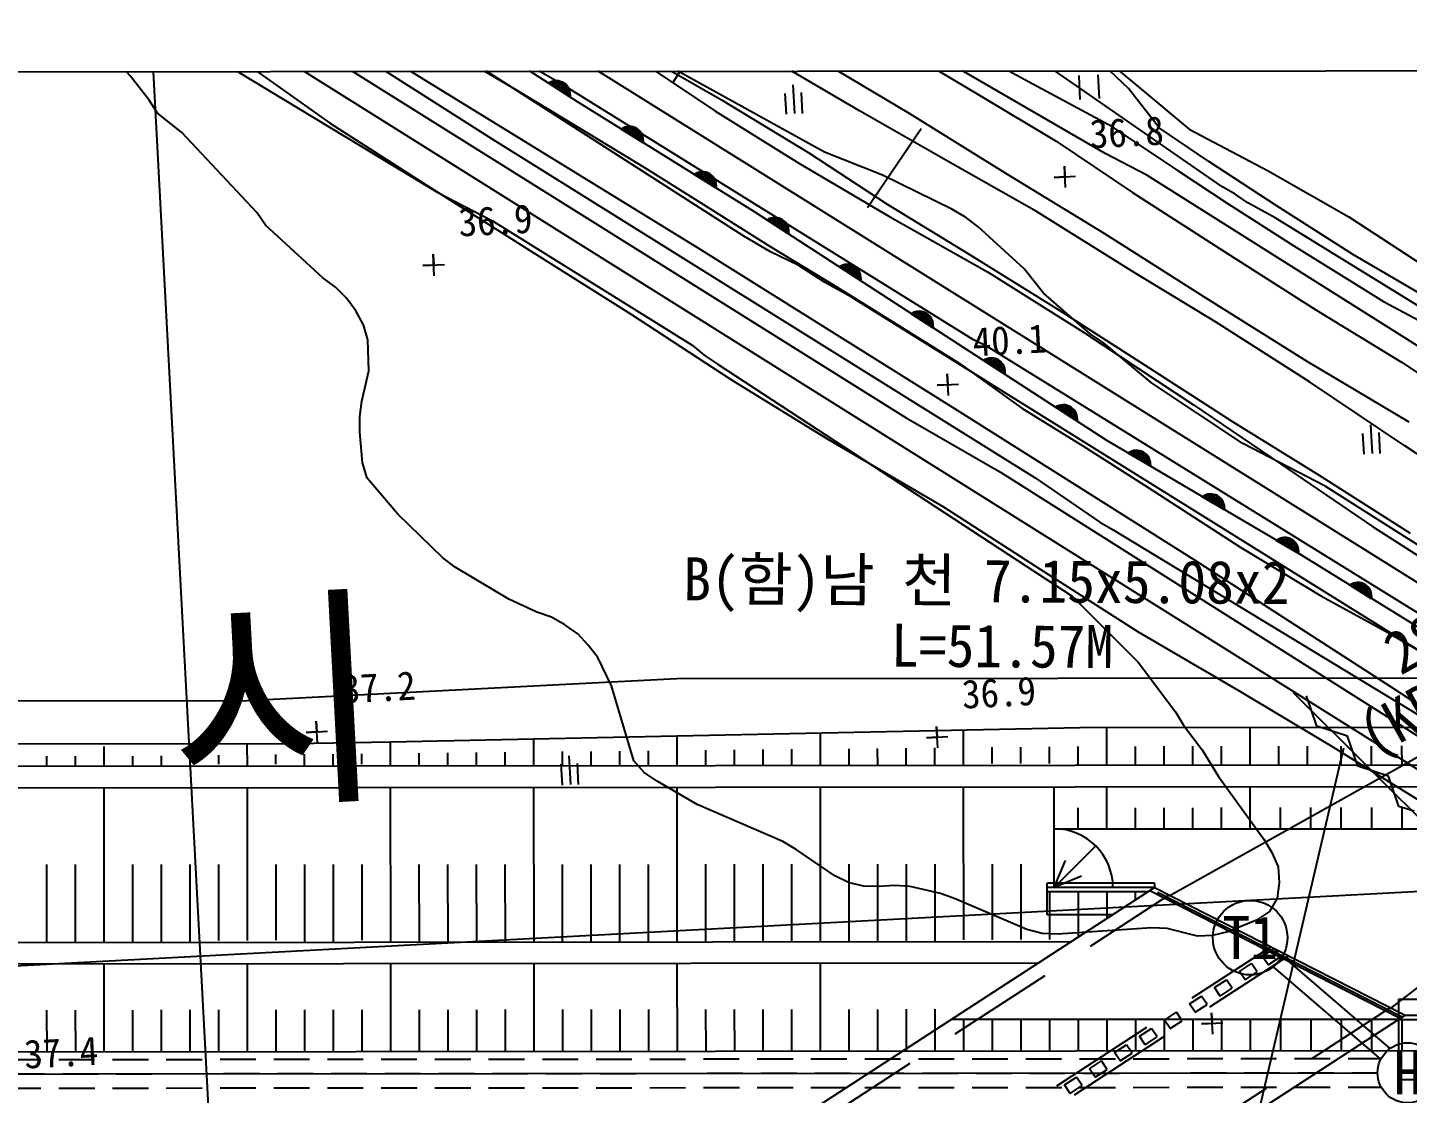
# Model space of a CAD drawing. Header units: millimetres. Extents: x 14054 to 14850, y 1103 to 1807.
# Drawn here: x 14450.9 to 14547.2, y 1487.2 to 1561.6 of the extents above; entities that cross this region are included whole.
import ezdxf
from ezdxf.enums import TextEntityAlignment as Align
from ezdxf.xclip import XClip

# ---------------------------------------------------------------- set-up
doc = ezdxf.new("R2010")
doc.units = ezdxf.units.MM
doc.header["$LTSCALE"] = 10
doc.header["$MEASUREMENT"] = 0
doc.header["$XCLIPFRAME"] = 2
for name, pattern in [('DASHED2', [0.375, 0.25, -0.125]), ('DASHEDX2', [1.5, 1, -0.5]), ('HIDDEN', [0.375, 0.25, -0.125])]:
    doc.linetypes.add(name, pattern=pattern)
for name, color, linetype in [('TN-CABL', 4, 'Continuous'), ('TN-MANH', 4, 'Continuous'), ('TT-WIRE-EQPM', 6, 'Continuous'), ('TZ-BASE', 253, 'Continuous'), ('TZ-CABL', 4, 'Continuous')]:
    doc.layers.add(name, color=color, linetype=linetype)
doc.layers.add('TX-PAPR', color=2, linetype='Continuous', plot=False)
doc.styles.add('GR', font='GulimChe.ttf')
doc.styles.get("Standard").update_dxf_attribs({"font": 'GulimChe.ttf'})
doc.linetypes.add('ZIGZAG', pattern='A,0.0001,-0.2,[131,ltypeshp.shx,S=0.2,R=0,X=-0.2,Y=0],-0.4,[131,ltypeshp.shx,S=0.2,R=180,X=0.2,Y=0],-0.2', length=0.8001)

# ---------------------------------------------------------------- blocks, each defined once
blk = doc.blocks.new('JD-FJFJJ5GH')
at = {"layer": 'TZ-BASE'}
for p, q in [((320.21, 135.321), (338.79, -214.539)), ((351.889, 74.887, 39), (320.781, 92.51, 39)), ((414.486, 38.274, 38), (330.968, 90.435, 38)), ((323.981, 82.013, 38), (454.907, -0.104, 38)), ((389.823, 70.035, 36), (369.08, 82.021, 36)), ((328.537, 81.259, 39), (375.925, 51.588, 39)), ((364.603, 64.269, 40), (338.79, 80.797, 40)), ((352.977, 73.641, 38.994), (342.424, 80.444, 38.994)), ((397.953, 67.744, 35), (379.101, 80.792, 35)), ((378.825, 78.093, 35.161), (384.469, 75.057, 35.161)), ((344.08, 77.2, 37.978), (348.739, 74.452, 37.978)), ((356.194, 77.725, 37.104), (363.045, 73.773, 37.104)), ((356.302, 77.197, 38.994), (362.562, 73.025, 38.994)), ((372.676, 73.017, 37.104), (365.745, 77.071, 37.104)), ((376.117, 72.864, 36.677), (368.996, 77.084, 36.677)), ((375.032, 77.649, 36.195), (380.996, 74.135, 36.195)), ((388.917, 77.369, 32.755), (391.878, 74.896, 32.755)), ((321.759, 75.461, 37), (321.024, 76.267, 37)), ((329.809, 76.345, 36.98), (335.675, 72.181, 36.98)), ((337.846, 76.907, 40), (347.047, 71.046, 40)), ((370.233, 70.13, 37), (358.859, 76.411, 37)), ((359.639, 74.964, 37.104), (360.889, 77.017, 37.104)), ((391.435, 74.579, 34.805), (389.178, 76.708, 34.805)), ((323.092, 73.767, 37), (321.759, 75.461, 37)), ((329.242, 75.77, 37), (343.196, 67.346, 37)), ((361.336, 63.469, 38.174), (341.319, 75.792, 38.174)), ((388.08, 73.812, 35.571), (387.992, 75.483, 35.571)), ((389.301, 75.53, 35.571), (389.389, 73.882, 35.571)), ((348.739, 74.452, 37.978), (353.104, 71.827, 37.978)), ((352.475, 73.965, 38.994), (350.962, 74.94, 38.994)), ((351.676, 75.099, 38.994), (350.972, 74.946, 38.994)), ((351.043, 74.99, 38.994), (351.069, 74.871, 38.994)), ((351.957, 75.006, 38.994), (351.135, 74.828, 38.994)), ((351.183, 75.054, 38.994), (351.247, 74.756, 38.994)), ((352.134, 74.891, 38.994), (351.313, 74.713, 38.994)), ((351.327, 75.094, 38.994), (351.425, 74.641, 38.994)), ((351.477, 75.111, 38.994), (351.603, 74.526, 38.994)), ((352.261, 74.765, 38.994), (351.492, 74.598, 38.994)), ((351.632, 75.105, 38.994), (351.782, 74.411, 38.994)), ((352.355, 74.632, 38.994), (351.67, 74.483, 38.994)), ((351.793, 75.072, 38.994), (351.96, 74.296, 38.994)), ((352.423, 74.493, 38.994), (351.848, 74.369, 38.994)), ((380.619, 57.026, 39), (351.889, 74.887, 39)), ((351.961, 75.004, 38.994), (352.138, 74.181, 38.994)), ((352.467, 74.349, 38.994), (352.026, 74.254, 38.994)), ((352.14, 74.886, 38.994), (352.317, 74.067, 38.994)), ((352.488, 74.2, 38.994), (352.205, 74.139, 38.994)), ((352.344, 74.651, 38.994), (352.482, 74.011, 38.994)), ((367.461, 74.235, 37.104), (367.538, 72.79, 37.104)), ((368.018, 74.831, 37.104), (368.125, 72.821, 37.104)), ((368.69, 72.829, 37.104), (368.612, 74.296, 37.104)), ((384.469, 75.057, 35.161), (390.04, 72.051, 35.161)), ((393.593, 71.835, 34.805), (391.435, 74.579, 34.805)), ((391.878, 74.896, 32.755), (395.673, 71.73, 32.755)), ((323.657, 72.842, 37), (323.092, 73.767, 37)), ((352.486, 74.046, 38.994), (352.383, 74.024, 38.994)), ((365.342, 65.964, 38.994), (352.977, 73.641, 38.994)), ((363.045, 73.773, 37.104), (369.128, 70.089, 37.104)), ((380.996, 74.135, 36.195), (386.403, 70.903, 36.195)), ((325.36, 71.496, 37), (323.657, 72.842, 37)), ((362.562, 73.025, 38.994), (368.428, 69.361, 38.994)), ((378.855, 69.482, 37.104), (372.676, 73.017, 37.104)), ((382.806, 68.686, 36.677), (376.117, 72.864, 36.677)), ((330.609, 65.93, 37), (325.36, 71.496, 37)), ((335.675, 72.181, 36.98), (342.486, 67.797, 36.98)), ((353.104, 71.827, 37.978), (357.656, 69.072, 37.978)), ((357.567, 70.791, 38.994), (356.038, 71.741, 38.994)), ((356.749, 71.912, 38.994), (356.047, 71.748, 38.994)), ((356.118, 71.792, 38.994), (356.146, 71.674, 38.994)), ((357.032, 71.824, 38.994), (356.213, 71.632, 38.994)), ((356.256, 71.858, 38.994), (356.326, 71.562, 38.994)), ((357.21, 71.712, 38.994), (356.393, 71.52, 38.994)), ((356.401, 71.901, 38.994), (356.506, 71.45, 38.994)), ((356.55, 71.921, 38.994), (356.686, 71.338, 38.994)), ((357.34, 71.588, 38.994), (356.573, 71.408, 38.994)), ((356.705, 71.917, 38.994), (356.866, 71.226, 38.994)), ((357.436, 71.456, 38.994), (356.753, 71.297, 38.994)), ((356.866, 71.887, 38.994), (357.047, 71.114, 38.994)), ((357.506, 71.319, 38.994), (356.934, 71.185, 38.994)), ((357.035, 71.822, 38.994), (357.227, 71.003, 38.994)), ((357.216, 71.707, 38.994), (357.407, 70.891, 38.994)), ((357.424, 71.475, 38.994), (357.573, 70.838, 38.994)), ((373.219, 66.265, 36.997), (376.979, 71.781, 36.997)), ((390.04, 72.051, 35.161), (394.911, 68.818, 35.161)), ((397.046, 69.468, 34.805), (393.593, 71.835, 34.805)), ((395.673, 71.73, 32.755), (401.2, 68.829, 32.755)), ((347.047, 71.046, 40), (384.938, 47.394, 40)), ((357.553, 71.175, 38.994), (357.114, 71.073, 38.994)), ((357.576, 71.027, 38.994), (357.294, 70.961, 38.994)), ((357.577, 70.873, 38.994), (357.474, 70.849, 38.994)), ((386.403, 70.903, 36.195), (391.729, 67.309, 36.195)), ((368.428, 69.361, 38.994), (374.839, 65.592, 38.994)), ((369.128, 70.089, 37.104), (374.596, 66.504, 37.104)), ((374.277, 68.519, 37), (370.233, 70.13, 37)), ((385.032, 65.983, 37.104), (378.855, 69.482, 37.104)), ((392.717, 68.522, 36), (389.823, 70.035, 36)), ((401.763, 66.402, 34.805), (397.046, 69.468, 34.805)), ((357.656, 69.072, 37.978), (361.582, 66.595, 37.978)), ((362.665, 67.627, 38.994), (361.135, 68.576, 38.994)), ((361.847, 68.747, 38.994), (361.145, 68.583, 38.994)), ((361.215, 68.628, 38.994), (361.243, 68.509, 38.994)), ((362.13, 68.659, 38.994), (361.31, 68.468, 38.994)), ((361.354, 68.694, 38.994), (361.423, 68.397, 38.994)), ((362.308, 68.547, 38.994), (361.49, 68.356, 38.994)), ((361.498, 68.736, 38.994), (361.604, 68.286, 38.994)), ((361.647, 68.756, 38.994), (361.784, 68.174, 38.994)), ((362.437, 68.423, 38.994), (361.671, 68.244, 38.994)), ((361.802, 68.753, 38.994), (361.964, 68.062, 38.994)), ((361.964, 68.722, 38.994), (362.144, 67.95, 38.994)), ((362.133, 68.658, 38.994), (362.324, 67.838, 38.994)), ((362.314, 68.542, 38.994), (362.505, 67.726, 38.994)), ((379.124, 66.142, 37), (374.277, 68.519, 37)), ((389.787, 64.421, 36.677), (382.806, 68.686, 36.677)), ((386.258, 68.369, 36.766), (387.756, 68.448, 36.766)), ((387.007, 68.408, 36.766), (386.258, 68.369, 36.766)), ((387.046, 67.659, 36.766), (386.967, 69.157, 36.766)), ((386.967, 69.157, 36.766), (387.007, 68.408, 36.766)), ((453.726, 30.082, 36), (392.717, 68.522, 36)), ((394.911, 68.818, 35.161), (398.395, 66.524, 35.161)), ((401.2, 68.829, 32.755), (406.821, 65.612, 32.755)), ((342.486, 67.797, 36.98), (349.253, 63.517, 36.98)), ((362.534, 68.292, 38.994), (361.851, 68.132, 38.994)), ((362.604, 68.154, 38.994), (362.031, 68.02, 38.994)), ((362.65, 68.011, 38.994), (362.211, 67.908, 38.994)), ((362.674, 67.862, 38.994), (362.392, 67.796, 38.994)), ((362.522, 68.311, 38.994), (362.671, 67.674, 38.994)), ((362.674, 67.708, 38.994), (362.572, 67.684, 38.994)), ((398.884, 67.202, 35), (397.953, 67.744, 35)), ((343.196, 67.346, 37), (347.054, 65.329, 37)), ((361.582, 66.595, 37.978), (366.441, 63.54, 37.978)), ((374.596, 66.504, 37.104), (380.159, 63.105, 37.104)), ((391.729, 67.309, 36.195), (398.502, 62.958, 36.195)), ((398.395, 66.524, 35.161), (402.996, 63.594, 35.161)), ((399.785, 66.586, 35), (398.884, 67.202, 35)), ((401.681, 65.539, 35), (399.785, 66.586, 35)), ((331.207, 65.043, 37), (330.609, 65.93, 37)), ((377.809, 57.866, 38.994), (365.342, 65.964, 38.994)), ((366.936, 65.55, 38.994), (366.231, 65.4, 38.994)), ((366.442, 65.506, 38.994), (366.506, 65.209, 38.994)), ((366.587, 65.546, 38.994), (366.684, 65.093, 38.994)), ((366.737, 65.563, 38.994), (366.861, 64.978, 38.994)), ((366.892, 65.556, 38.994), (367.039, 64.862, 38.994)), ((367.052, 65.522, 38.994), (367.217, 64.747, 38.994)), ((374.839, 65.592, 38.994), (381.609, 61.777, 38.994)), ((380.056, 65.599, 37), (379.124, 66.142, 37)), ((380.923, 64.945, 37), (380.056, 65.599, 37)), ((391.833, 61.741, 37.104), (385.032, 65.983, 37.104)), ((417.515, 55.782, 35), (401.681, 65.539, 35)), ((407.15, 62.955, 34.805), (401.763, 66.402, 34.805)), ((406.821, 65.612, 32.755), (413.3, 61.384, 32.755)), ((335.217, 61.357, 37), (331.207, 65.043, 37)), ((347.054, 65.329, 37), (360.99, 56.655, 37)), ((367.731, 64.413, 38.994), (366.221, 65.393, 38.994)), ((366.303, 65.443, 38.994), (366.328, 65.324, 38.994)), ((367.217, 65.456, 38.994), (366.394, 65.281, 38.994)), ((367.393, 65.34, 38.994), (366.572, 65.166, 38.994)), ((367.52, 65.214, 38.994), (366.75, 65.05, 38.994)), ((367.614, 65.08, 38.994), (366.928, 64.935, 38.994)), ((367.681, 64.941, 38.994), (367.106, 64.819, 38.994)), ((367.22, 65.455, 38.994), (367.395, 64.631, 38.994)), ((367.724, 64.797, 38.994), (367.284, 64.704, 38.994)), ((367.399, 65.335, 38.994), (367.573, 64.515, 38.994)), ((367.745, 64.648, 38.994), (367.461, 64.588, 38.994)), ((367.602, 65.1, 38.994), (367.738, 64.46, 38.994)), ((384.167, 61.992, 37), (380.923, 64.945, 37)), ((366.466, 63.184, 40), (364.603, 64.269, 40)), ((367.742, 64.494, 38.994), (367.639, 64.472, 38.994)), ((396.742, 60.012, 36.677), (389.787, 64.421, 36.677)), ((402.996, 63.594, 35.161), (406.957, 61.119, 35.161)), ((342.985, 61.505, 36.855), (342.905, 63.003, 36.855)), ((342.905, 63.003, 36.855), (342.945, 62.254, 36.855)), ((349.253, 63.517, 36.98), (356.691, 58.856, 36.98)), ((379.499, 52.088, 38.174), (361.336, 63.469, 38.174)), ((366.441, 63.54, 37.978), (371.032, 60.752, 37.978)), ((368.39, 62.247, 40), (366.466, 63.184, 40)), ((380.159, 63.105, 37.104), (386.546, 59.156, 37.104)), ((398.502, 62.958, 36.195), (404.523, 59.126, 36.195)), ((413.446, 59.286, 34.805), (407.15, 62.955, 34.805)), ((342.196, 62.215, 36.855), (343.694, 62.294, 36.855)), ((342.945, 62.254, 36.855), (342.196, 62.215, 36.855)), ((370.224, 61.053, 40), (368.39, 62.247, 40)), ((372.762, 61.144, 38.994), (371.253, 62.125, 38.994)), ((371.968, 62.281, 38.994), (371.263, 62.132, 38.994)), ((371.334, 62.175, 38.994), (371.359, 62.056, 38.994)), ((372.249, 62.188, 38.994), (371.426, 62.013, 38.994)), ((371.474, 62.238, 38.994), (371.537, 61.94, 38.994)), ((372.425, 62.072, 38.994), (371.604, 61.897, 38.994)), ((371.619, 62.278, 38.994), (371.715, 61.825, 38.994)), ((371.769, 62.295, 38.994), (371.893, 61.709, 38.994)), ((372.552, 61.945, 38.994), (371.781, 61.782, 38.994)), ((371.923, 62.288, 38.994), (372.071, 61.594, 38.994)), ((372.645, 61.812, 38.994), (371.959, 61.666, 38.994)), ((372.084, 62.254, 38.994), (372.249, 61.478, 38.994)), ((372.712, 61.673, 38.994), (372.137, 61.551, 38.994)), ((372.252, 62.186, 38.994), (372.427, 61.363, 38.994)), ((372.43, 62.067, 38.994), (372.605, 61.247, 38.994)), ((372.634, 61.831, 38.994), (372.77, 61.191, 38.994)), ((381.609, 61.777, 38.994), (388.301, 57.563, 38.994)), ((385.501, 60.298, 37), (384.167, 61.992, 37)), ((397.507, 58.278, 37.104), (391.833, 61.741, 37.104)), ((336.085, 60.703, 37), (335.217, 61.357, 37)), ((336.853, 59.934, 37), (336.085, 60.703, 37)), ((372.12, 60.006, 40), (370.224, 61.053, 40)), ((371.032, 60.752, 37.978), (375.477, 57.989, 37.978)), ((372.756, 61.529, 38.994), (372.315, 61.435, 38.994)), ((372.777, 61.38, 38.994), (372.493, 61.319, 38.994)), ((372.774, 61.226, 38.994), (372.671, 61.204, 38.994)), ((406.957, 61.119, 35.161), (409.236, 59.706, 35.161)), ((337.522, 59.052, 37), (336.853, 59.934, 37)), ((428.763, 24.727, 40), (372.12, 60.006, 40)), ((388.773, 57.453, 37), (385.501, 60.298, 37)), ((403.918, 55.51, 36.677), (396.742, 60.012, 36.677)), ((338.054, 58.089, 37), (337.522, 59.052, 37)), ((356.691, 58.856, 36.98), (363.732, 54.238, 36.98)), ((377.794, 57.876, 38.994), (376.285, 58.856, 38.994)), ((376.999, 59.013, 38.994), (376.294, 58.863, 38.994)), ((376.366, 58.906, 38.994), (376.391, 58.787, 38.994)), ((377.28, 58.919, 38.994), (376.457, 58.744, 38.994)), ((376.506, 58.969, 38.994), (376.569, 58.672, 38.994)), ((377.456, 58.803, 38.994), (376.635, 58.629, 38.994)), ((376.651, 59.009, 38.994), (376.747, 58.556, 38.994)), ((376.8, 59.026, 38.994), (376.925, 58.441, 38.994)), ((376.955, 59.019, 38.994), (377.102, 58.325, 38.994)), ((377.116, 58.985, 38.994), (377.28, 58.21, 38.994)), ((377.283, 58.917, 38.994), (377.458, 58.094, 38.994)), ((377.462, 58.798, 38.994), (377.636, 57.978, 38.994)), ((386.546, 59.156, 37.104), (392.57, 55.289, 37.104)), ((404.523, 59.126, 36.195), (410.497, 55.47, 36.195)), ((409.236, 59.706, 35.161), (413.134, 57.62, 35.161)), ((338.342, 57.037, 37), (338.054, 58.089, 37)), ((375.477, 57.989, 37.978), (379.7, 55.354, 37.978)), ((377.583, 58.677, 38.994), (376.813, 58.513, 38.994)), ((377.677, 58.543, 38.994), (376.991, 58.398, 38.994)), ((377.744, 58.404, 38.994), (377.169, 58.282, 38.994)), ((377.787, 58.26, 38.994), (377.347, 58.166, 38.994)), ((377.808, 58.111, 38.994), (377.525, 58.051, 38.994)), ((377.665, 58.563, 38.994), (377.801, 57.922, 38.994)), ((377.805, 57.957, 38.994), (377.702, 57.935, 38.994)), ((389.938, 49.994, 38.994), (377.809, 57.866, 38.994)), ((404.089, 54.093, 37.104), (397.507, 58.278, 37.104)), ((338.423, 54.862, 37), (338.342, 57.037, 37)), ((381.581, 56.558, 39), (380.619, 57.026, 39)), ((388.301, 57.563, 38.994), (395.982, 52.49, 38.994)), ((389.674, 56.837, 37), (388.773, 57.453, 37)), ((393.05, 54.036, 37), (389.674, 56.837, 37)), ((360.99, 56.655, 37), (361.825, 55.962, 37)), ((361.825, 55.962, 37), (362.726, 55.346, 37)), ((459.609, 8.301, 39), (381.581, 56.558, 39)), ((362.726, 55.346, 37), (387.516, 39.14, 37)), ((379.7, 55.354, 37.978), (383.99, 52.259, 37.978)), ((382.827, 54.609, 38.994), (381.317, 55.589, 38.994)), ((382.032, 55.746, 38.994), (381.327, 55.596, 38.994)), ((381.398, 55.639, 38.994), (381.423, 55.52, 38.994)), ((382.313, 55.652, 38.994), (381.49, 55.477, 38.994)), ((381.538, 55.702, 38.994), (381.601, 55.405, 38.994)), ((382.489, 55.537, 38.994), (381.668, 55.362, 38.994)), ((381.683, 55.742, 38.994), (381.779, 55.289, 38.994)), ((381.833, 55.759, 38.994), (381.957, 55.174, 38.994)), ((382.616, 55.41, 38.994), (381.846, 55.246, 38.994)), ((381.988, 55.753, 38.994), (382.135, 55.058, 38.994)), ((382.71, 55.277, 38.994), (382.024, 55.131, 38.994)), ((382.148, 55.719, 38.994), (382.313, 54.943, 38.994)), ((382.777, 55.138, 38.994), (382.202, 55.015, 38.994)), ((382.316, 55.651, 38.994), (382.491, 54.827, 38.994)), ((382.82, 54.994, 38.994), (382.38, 54.9, 38.994)), ((382.495, 55.532, 38.994), (382.669, 54.712, 38.994)), ((382.698, 55.296, 38.994), (382.834, 54.656, 38.994)), ((392.57, 55.289, 37.104), (398.67, 51.355, 37.104)), ((411.039, 51.291, 36.677), (403.918, 55.51, 36.677)), ((410.497, 55.47, 36.195), (415.818, 51.947, 36.195)), ((337.927, 52.755, 37), (338.423, 54.862, 37)), ((363.732, 54.238, 36.98), (370.454, 50.097, 36.98)), ((378.088, 53.86, 40.081), (379.586, 53.94, 40.081)), ((378.876, 53.151, 40.081), (378.797, 54.649, 40.081)), ((378.797, 54.649, 40.081), (378.837, 53.9, 40.081)), ((382.841, 54.845, 38.994), (382.557, 54.784, 38.994)), ((382.838, 54.691, 38.994), (382.735, 54.669, 38.994)), ((399.422, 49.8, 37), (393.05, 54.036, 37)), ((410.727, 49.625, 37.104), (404.089, 54.093, 37.104)), ((378.837, 53.9, 40.081), (378.088, 53.86, 40.081)), ((337.788, 51.673, 37), (337.927, 52.755, 37)), ((396.024, 41.665, 38.174), (379.499, 52.088, 38.174)), ((383.99, 52.259, 37.978), (388.248, 49.626, 37.978)), ((387.86, 51.343, 38.994), (386.35, 52.323, 38.994)), ((387.065, 52.48, 38.994), (386.36, 52.33, 38.994)), ((386.431, 52.373, 38.994), (386.456, 52.254, 38.994)), ((387.346, 52.386, 38.994), (386.523, 52.211, 38.994)), ((386.571, 52.436, 38.994), (386.634, 52.138, 38.994)), ((387.522, 52.27, 38.994), (386.701, 52.095, 38.994)), ((386.716, 52.476, 38.994), (386.812, 52.023, 38.994)), ((386.866, 52.493, 38.994), (386.99, 51.907, 38.994)), ((387.649, 52.144, 38.994), (386.879, 51.98, 38.994)), ((387.02, 52.486, 38.994), (387.168, 51.792, 38.994)), ((387.743, 52.01, 38.994), (387.057, 51.864, 38.994)), ((387.181, 52.452, 38.994), (387.346, 51.677, 38.994)), ((387.349, 52.384, 38.994), (387.524, 51.561, 38.994)), ((387.528, 52.265, 38.994), (387.702, 51.446, 38.994)), ((387.731, 52.03, 38.994), (387.867, 51.39, 38.994)), ((395.982, 52.49, 38.994), (402.059, 48.376, 38.994)), ((337.792, 50.601, 37), (337.788, 51.673, 37)), ((375.925, 51.588, 39), (382.515, 47.796, 39)), ((387.81, 51.871, 38.994), (387.235, 51.749, 38.994)), ((387.853, 51.727, 38.994), (387.412, 51.634, 38.994)), ((387.874, 51.578, 38.994), (387.59, 51.518, 38.994)), ((387.871, 51.424, 38.994), (387.768, 51.403, 38.994)), ((398.67, 51.355, 37.104), (404.646, 47.664, 37.104)), ((408.344, 51.098, 37.104), (408.451, 49.088, 37.104)), ((337.979, 48.434, 37), (337.792, 50.601, 37)), ((370.454, 50.097, 36.98), (378.539, 45.374, 36.98)), ((407.788, 50.502, 37.104), (407.864, 49.057, 37.104)), ((409.016, 49.096, 37.104), (408.938, 50.564, 37.104)), ((388.248, 49.626, 37.978), (392.811, 46.729, 37.978)), ((402.908, 42.36, 38.994), (389.938, 49.994, 38.994)), ((392.13, 49.308, 38.994), (391.432, 49.128, 38.994)), ((391.501, 49.174, 38.994), (391.532, 49.056, 38.994)), ((392.415, 49.227, 38.994), (391.6, 49.016, 38.994)), ((391.638, 49.243, 38.994), (391.715, 48.949, 38.994)), ((391.781, 49.289, 38.994), (391.898, 48.841, 38.994)), ((391.93, 49.313, 38.994), (392.08, 48.733, 38.994)), ((392.085, 49.313, 38.994), (392.263, 48.626, 38.994)), ((392.247, 49.286, 38.994), (392.446, 48.518, 38.994)), ((392.418, 49.226, 38.994), (392.629, 48.411, 38.994)), ((405.17, 46.807, 37), (399.422, 49.8, 37)), ((416.494, 45.847, 37.104), (410.727, 49.625, 37.104)), ((338.302, 47.385, 37), (337.979, 48.434, 37)), ((392.974, 48.208, 38.994), (391.423, 49.121, 38.994)), ((392.595, 49.119, 38.994), (391.783, 48.909, 38.994)), ((392.728, 48.998, 38.994), (391.966, 48.801, 38.994)), ((392.827, 48.869, 38.994), (392.148, 48.693, 38.994)), ((392.901, 48.733, 38.994), (392.331, 48.586, 38.994)), ((392.95, 48.591, 38.994), (392.514, 48.478, 38.994)), ((392.601, 49.114, 38.994), (392.812, 48.303, 38.994)), ((392.978, 48.443, 38.994), (392.697, 48.371, 38.994)), ((392.815, 48.888, 38.994), (392.979, 48.254, 38.994)), ((392.982, 48.289, 38.994), (392.88, 48.263, 38.994)), ((402.059, 48.376, 38.994), (408.475, 44, 38.994)), ((340.445, 44.855, 37), (338.302, 47.385, 37)), ((382.515, 47.796, 39), (484.407, -16.696, 39)), ((384.938, 47.394, 40), (389.442, 44.313, 40)), ((404.646, 47.664, 37.104), (411.116, 43.542, 37.104)), ((392.811, 46.729, 37.978), (399.286, 42.536, 37.978)), ((397.3, 46.265, 38.994), (396.603, 46.084, 38.994)), ((396.952, 46.246, 38.994), (397.068, 45.798, 38.994)), ((397.101, 46.269, 38.994), (397.251, 45.69, 38.994)), ((397.256, 46.269, 38.994), (397.434, 45.582, 38.994)), ((397.418, 46.243, 38.994), (397.617, 45.475, 38.994)), ((418.182, 38.568, 37), (405.17, 46.807, 37)), ((378.539, 45.374, 36.98), (385.276, 41.02, 36.98)), ((398.145, 45.164, 38.994), (396.593, 46.077, 38.994)), ((396.672, 46.13, 38.994), (396.703, 46.013, 38.994)), ((397.585, 46.184, 38.994), (396.771, 45.973, 38.994)), ((396.809, 46.2, 38.994), (396.885, 45.905, 38.994)), ((397.766, 46.075, 38.994), (396.954, 45.865, 38.994)), ((397.899, 45.955, 38.994), (397.136, 45.757, 38.994)), ((397.998, 45.826, 38.994), (397.319, 45.65, 38.994)), ((398.071, 45.69, 38.994), (397.502, 45.542, 38.994)), ((397.589, 46.182, 38.994), (397.8, 45.367, 38.994)), ((398.121, 45.548, 38.994), (397.685, 45.435, 38.994)), ((397.772, 46.071, 38.994), (397.982, 45.259, 38.994)), ((398.148, 45.4, 38.994), (397.868, 45.327, 38.994)), ((397.986, 45.844, 38.994), (398.15, 45.211, 38.994)), ((343.587, 41.822, 37), (340.445, 44.855, 37)), ((389.442, 44.313, 40), (390.373, 43.771, 40)), ((398.152, 45.246, 38.994), (398.05, 45.219, 38.994)), ((390.373, 43.771, 40), (413.623, 29.672, 40)), ((408.475, 44, 38.994), (414.837, 39.907, 38.994)), ((399.286, 42.536, 37.978), (404.92, 39.142, 37.978)), ((403.315, 42.12, 38.994), (401.764, 43.034, 38.994)), ((402.471, 43.221, 38.994), (401.774, 43.041, 38.994)), ((401.843, 43.087, 38.994), (401.873, 42.969, 38.994)), ((402.756, 43.14, 38.994), (401.942, 42.929, 38.994)), ((401.98, 43.156, 38.994), (402.056, 42.862, 38.994)), ((402.123, 43.202, 38.994), (402.239, 42.754, 38.994)), ((402.937, 43.032, 38.994), (402.124, 42.822, 38.994)), ((402.272, 43.226, 38.994), (402.422, 42.646, 38.994)), ((403.07, 42.911, 38.994), (402.307, 42.714, 38.994)), ((402.427, 43.226, 38.994), (402.605, 42.539, 38.994)), ((403.169, 42.782, 38.994), (402.49, 42.606, 38.994)), ((402.589, 43.199, 38.994), (402.788, 42.431, 38.994)), ((403.242, 42.646, 38.994), (402.673, 42.499, 38.994)), ((402.759, 43.139, 38.994), (402.97, 42.324, 38.994)), ((403.292, 42.504, 38.994), (402.856, 42.391, 38.994)), ((402.943, 43.027, 38.994), (403.153, 42.216, 38.994)), ((403.157, 42.801, 38.994), (403.321, 42.167, 38.994)), ((344.455, 41.168, 37), (343.587, 41.822, 37)), ((409.833, 32.767, 38.174), (396.024, 41.665, 38.174)), ((415.756, 34.432, 38.994), (402.908, 42.36, 38.994)), ((403.319, 42.356, 38.994), (403.038, 42.283, 38.994)), ((403.323, 42.202, 38.994), (403.221, 42.176, 38.994)), ((348.185, 38.927, 37), (344.455, 41.168, 37)), ((385.276, 41.02, 36.98), (392.122, 36.639, 36.98)), ((408.416, 38.961, 38.994), (406.884, 39.906, 38.994)), ((407.595, 40.079, 38.994), (406.894, 39.913, 38.994)), ((406.964, 39.958, 38.994), (406.992, 39.84, 38.994)), ((407.878, 39.992, 38.994), (407.06, 39.798, 38.994)), ((407.103, 40.024, 38.994), (407.173, 39.728, 38.994)), ((408.057, 39.88, 38.994), (407.24, 39.687, 38.994)), ((407.247, 40.067, 38.994), (407.353, 39.617, 38.994)), ((407.396, 40.088, 38.994), (407.534, 39.505, 38.994)), ((408.187, 39.757, 38.994), (407.421, 39.575, 38.994)), ((407.551, 40.085, 38.994), (407.714, 39.394, 38.994)), ((408.284, 39.626, 38.994), (407.601, 39.464, 38.994)), ((407.712, 40.055, 38.994), (407.895, 39.283, 38.994)), ((407.882, 39.99, 38.994), (408.076, 39.171, 38.994)), ((408.063, 39.875, 38.994), (408.256, 39.06, 38.994)), ((408.272, 39.644, 38.994), (408.423, 39.008, 38.994)), ((350.142, 38.028, 37), (348.185, 38.927, 37)), ((387.516, 39.14, 37), (392.127, 34.531, 37)), ((404.92, 39.142, 37.978), (409.379, 36.702, 37.978)), ((408.354, 39.488, 38.994), (407.782, 39.353, 38.994)), ((408.401, 39.345, 38.994), (407.962, 39.241, 38.994)), ((408.425, 39.197, 38.994), (408.143, 39.13, 38.994)), ((408.426, 39.043, 38.994), (408.323, 39.018, 38.994)), ((351.168, 37.671, 37), (350.142, 38.028, 37)), ((352.099, 37.128, 37), (351.168, 37.671, 37)), ((353, 36.512, 37), (352.099, 37.128, 37)), ((392.122, 36.639, 36.98), (399.165, 32.521, 36.98)), ((409.379, 36.702, 37.978), (413.477, 34.308, 37.978)), ((353.735, 35.706, 37), (353, 36.512, 37)), ((354.402, 34.859, 37), (353.735, 35.706, 37)), ((355.362, 32.889, 37), (354.402, 34.859, 37)), ((699.425, 33.794), (0.003, -3.349)), ((392.127, 34.531, 37), (394.728, 31.067, 37)), ((356.908, 27.637, 37), (355.362, 32.889, 37)), ((423.735, 23.554, 38.174), (409.833, 32.767, 38.174)), ((399.165, 32.521, 36.98), (405.542, 28.714, 36.98)), ((402.945, 32.416), (413.954, 21.426)), ((404.595, 30.056), (403.864, 32.17)), ((394.728, 31.067, 37), (395.293, 30.142, 37)), ((334.828, 28.915, 37.194), (334.749, 30.413, 37.194)), ((334.749, 30.413, 37.194), (334.788, 29.664, 37.194)), ((359.929, 29.378), (388.082, 29.966)), ((378.131, 28.548, 36.855), (378.051, 30.046, 36.855)), ((378.051, 30.046, 36.855), (378.091, 29.297, 36.855)), ((388.036, 29.965), (413.053, 29.993)), ((389.937, 27.335), (389.934, 29.967)), ((395.293, 30.142, 37), (396.593, 28.41, 37)), ((399.937, 27.344), (399.934, 29.979)), ((406.724, 29.373), (404.595, 30.056)), ((333.263, 28.854), (339.929, 28.96)), ((334.039, 29.624, 37.194), (335.537, 29.704, 37.194)), ((334.788, 29.664, 37.194), (334.039, 29.624, 37.194)), ((339.929, 28.96), (359.929, 29.378)), ((339.937, 27.29), (339.935, 28.96)), ((349.937, 27.299), (349.935, 29.169)), ((359.937, 27.308), (359.935, 29.378)), ((369.937, 27.317), (369.935, 29.587)), ((377.342, 29.257, 36.855), (378.84, 29.336, 36.855)), ((378.091, 29.297, 36.855), (377.342, 29.257, 36.855)), ((379.937, 27.326), (379.935, 29.796)), ((407.454, 27.26), (406.724, 29.373)), ((280.598, 28.806), (333.263, 28.854)), ((315.937, 27.268), (315.936, 27.962)), ((317.937, 27.27), (317.936, 27.959)), ((319.937, 27.272), (319.936, 28.642)), ((321.937, 27.273), (321.936, 27.977)), ((323.937, 27.275), (323.936, 27.997)), ((325.937, 27.277), (325.936, 28.018)), ((327.937, 27.409), (327.936, 28.038)), ((329.937, 27.281), (329.935, 28.801)), ((331.937, 27.412), (331.936, 28.079)), ((333.937, 27.284), (333.936, 28.099)), ((335.937, 27.286), (335.936, 28.119)), ((337.937, 27.418), (337.936, 28.14)), ((341.937, 27.291), (341.936, 28.18)), ((343.937, 27.293), (343.936, 28.201)), ((345.937, 27.295), (345.936, 28.221)), ((347.937, 27.297), (347.936, 28.241)), ((351.937, 27.3), (351.936, 28.282)), ((352.388, 27.995, 37.514), (352.495, 25.986, 37.514)), ((353.937, 27.302), (353.936, 28.302)), ((355.937, 27.304), (355.936, 28.323)), ((357.937, 27.306), (357.936, 28.343)), ((361.937, 27.309), (361.936, 28.384)), ((363.937, 27.311), (363.936, 28.404)), ((365.937, 27.313), (365.936, 28.424)), ((367.937, 27.315), (367.936, 28.445)), ((371.937, 27.319), (371.936, 28.485)), ((373.937, 27.32), (373.936, 28.506)), ((375.937, 27.322), (375.936, 28.526)), ((377.937, 27.324), (377.936, 28.546)), ((381.937, 27.458), (381.936, 28.587)), ((383.937, 27.459), (383.936, 28.607)), ((385.937, 27.461), (385.936, 28.628)), ((387.937, 27.333), (387.936, 28.648)), ((391.937, 27.337), (391.936, 28.654)), ((393.937, 27.338), (393.936, 28.656)), ((406.448, 28.528, 37.817), (394.954, -20.735, 37.817)), ((395.937, 27.34), (395.936, 28.659)), ((396.593, 28.41, 37), (397.723, 26.56, 37)), ((397.937, 27.342), (397.936, 28.662)), ((401.937, 27.346), (401.936, 28.668)), ((403.937, 27.347), (403.936, 28.67)), ((405.542, 28.714, 36.98), (412.078, 24.669, 36.98)), ((406.297, 27.35), (406.296, 28.674)), ((408.417, 27.351), (408.416, 28.677)), ((410.537, 27.353), (410.536, 28.68)), ((232.355, 27.192), (412.801, 27.355)), ((351.831, 27.4, 37.514), (351.908, 25.954, 37.514)), ((353.06, 25.993, 37.514), (352.982, 27.461, 37.514)), ((357.643, 26.831, 37), (356.908, 27.637, 37)), ((409.584, 26.576), (407.454, 27.26)), ((358.544, 26.215, 37), (357.643, 26.831, 37)), ((361.338, 24.587, 37), (358.544, 26.215, 37)), ((397.723, 26.56, 37), (400.889, 22.171, 37)), ((410.314, 24.463), (409.584, 26.576)), ((231.49, 25.692), (412.801, 25.855)), ((319.948, 14.972), (319.938, 25.772)), ((329.948, 15.111), (329.938, 25.781)), ((339.948, 14.99), (339.938, 25.79)), ((349.948, 14.999), (349.938, 25.799)), ((359.948, 15.008), (359.938, 25.808)), ((369.948, 15.017), (369.938, 25.817)), ((379.948, 15.156), (379.938, 25.826)), ((386.263, 18.796), (386.263, 25.831)), ((389.941, 22.897), (389.938, 25.835)), ((399.941, 22.897), (399.938, 25.844)), ((367.308, 22.003, 37), (361.338, 24.587, 37)), ((387.941, 22.897), (387.94, 24.365)), ((391.941, 22.897), (391.94, 24.368)), ((393.941, 22.897), (393.94, 24.37)), ((395.941, 22.897), (395.94, 24.371)), ((397.941, 22.897), (397.94, 24.373)), ((402.061, 22.897), (402.06, 24.376)), ((404.181, 22.897), (404.18, 24.378)), ((406.301, 22.897), (406.3, 24.38)), ((408.421, 22.897), (408.42, 24.381)), ((411.379, 24.121), (410.314, 24.463)), ((410.541, 22.897), (410.54, 24.383)), ((386.263, 22.897), (412.818, 22.897)), ((400.889, 22.171, 37), (401.454, 21.246, 37)), ((368.24, 21.461, 37), (367.308, 22.003, 37)), ((370.942, 19.613, 37), (368.24, 21.461, 37)), ((386.263, 18.797), (389.159, 21.698)), ((401.454, 21.246, 37), (401.882, 20.239, 37)), ((315.948, 14.968), (315.943, 20.394)), ((317.948, 14.97), (317.943, 20.395)), ((321.948, 14.973), (321.943, 20.397)), ((323.948, 14.975), (323.943, 20.399)), ((325.948, 14.977), (325.943, 20.4)), ((327.948, 15.109), (327.943, 20.401)), ((331.948, 15.112), (331.943, 20.403)), ((333.948, 14.984), (333.943, 20.404)), ((335.948, 14.986), (335.943, 20.405)), ((337.948, 15.118), (337.943, 20.406)), ((341.948, 14.991), (341.943, 20.408)), ((343.948, 14.993), (343.943, 20.409)), ((345.948, 14.995), (345.943, 20.41)), ((347.948, 14.997), (347.943, 20.411)), ((351.948, 15), (351.943, 20.414)), ((353.948, 15.002), (353.943, 20.415)), ((355.948, 15.004), (355.943, 20.416)), ((357.948, 15.006), (357.943, 20.417)), ((361.948, 15.009), (361.943, 20.419)), ((363.948, 15.011), (363.943, 20.42)), ((365.948, 15.013), (365.943, 20.421)), ((367.948, 15.015), (367.943, 20.422)), ((371.948, 15.019), (371.943, 20.424)), ((373.948, 15.02), (373.943, 20.425)), ((375.948, 15.022), (375.943, 20.427)), ((377.948, 15.024), (377.943, 20.428)), ((381.948, 15.158), (381.943, 20.43)), ((383.948, 15.159), (383.943, 20.431)), ((386.263, 18.797), (387.046, 20.691)), ((401.882, 20.239, 37), (401.959, 19.137, 37)), ((371.904, 19.144, 37), (370.942, 19.613, 37)), ((388.156, 19.583), (386.263, 18.797)), ((350.012, -9.278), (393.263, 18.808)), ((372.957, 18.896, 37), (371.904, 19.144, 37)), ((374.032, 18.864, 37), (372.957, 18.896, 37)), ((375.134, 18.941, 37), (374.032, 18.864, 37)), ((376.211, 18.873, 37), (375.134, 18.941, 37)), ((378.318, 18.377, 37), (376.211, 18.873, 37)), ((379.344, 18.02, 37), (378.318, 18.377, 37)), ((393.263, 18.808), (385.763, 18.796)), ((392.8, 18.507), (385.763, 18.496)), ((385.948, 15.161), (385.945, 18.496)), ((387.948, 15.356), (387.945, 18.499)), ((389.946, 16.654), (389.945, 18.503)), ((391.945, 17.952), (391.945, 18.506)), ((392.924, 18.588), (410.414, 9.676)), ((393.263, 18.808), (410.753, 9.896)), ((393.481, 18.472), (410.559, 9.77)), ((401.959, 19.137, 37), (401.82, 18.055, 37)), ((384.355, 15.869, 37), (379.344, 18.02, 37)), ((401.82, 18.055, 37), (401.277, 17.123, 37)), ((400.39, 16.525, 37), (398.375, 15.705, 37)), ((401.277, 17.123, 37), (400.39, 16.525, 37)), ((385.411, 15.585, 37), (384.355, 15.869, 37)), ((386.485, 15.553, 37), (385.411, 15.585, 37)), ((393.067, 15.978, 37), (386.485, 15.553, 37)), ((394.141, 15.946, 37), (393.067, 15.978, 37)), ((396.251, 15.414, 37), (394.141, 15.946, 37)), ((397.32, 15.453, 37), (396.251, 15.414, 37)), ((398.375, 15.705, 37), (397.32, 15.453, 37)), ((199.942, 14.863), (387.449, 15.033)), ((199.943, 13.363), (385.136, 13.53)), ((339.955, 7.36), (339.949, 13.49)), ((349.955, 7.369), (349.949, 13.499)), ((359.955, 7.378), (359.949, 13.508)), ((369.955, 7.387), (369.949, 13.517)), ((319.955, 7.342), (319.949, 13.472)), ((329.955, 7.351), (329.949, 13.481)), ((315.955, 7.338), (315.952, 10.243)), ((317.955, 7.34), (317.952, 10.245)), ((321.955, 7.343), (321.952, 10.248)), ((323.955, 7.345), (323.952, 10.25)), ((325.955, 7.347), (325.952, 10.252)), ((327.955, 7.349), (327.952, 10.254)), ((331.955, 7.352), (331.952, 10.257)), ((333.955, 7.354), (333.952, 10.259)), ((335.955, 7.356), (335.952, 10.261)), ((337.955, 7.358), (337.952, 10.263)), ((341.955, 7.361), (341.952, 10.266)), ((343.955, 7.363), (343.952, 10.268)), ((345.955, 7.365), (345.952, 10.27)), ((347.955, 7.367), (347.952, 10.272)), ((351.955, 7.37), (351.952, 10.275)), ((353.955, 7.372), (353.952, 10.277)), ((355.955, 7.374), (355.952, 10.279)), ((357.955, 7.376), (357.952, 10.281)), ((361.955, 7.379), (361.952, 10.284)), ((363.955, 7.381), (363.952, 10.286)), ((365.955, 7.383), (365.952, 10.288)), ((367.502, -18.19), (410.753, 9.896)), ((367.955, 7.385), (367.952, 10.29)), ((371.955, 7.389), (371.952, 10.294)), ((373.955, 7.39), (373.952, 10.295)), ((375.955, 7.392), (375.952, 10.297)), ((377.955, 7.394), (377.952, 10.299)), ((397.327, 8.563, 37.104), (397.248, 10.061, 37.104)), ((397.248, 10.061, 37.104), (397.287, 9.312, 37.104)), ((410.753, 9.896), (417.053, 9.896)), ((410.553, 9.596), (379.076, 9.596)), ((379.955, 7.396), (379.953, 9.596)), ((381.955, 7.398), (381.953, 9.596)), ((383.955, 7.399), (383.953, 9.596)), ((383.955, 7.399), (383.953, 9.596)), ((385.955, 7.401), (385.953, 9.596)), ((387.955, 7.403), (387.953, 9.596)), ((389.955, 7.405), (389.953, 9.596)), ((391.955, 7.407), (391.953, 9.596)), ((393.955, 7.408), (393.953, 9.596)), ((395.955, 7.41), (395.953, 9.596)), ((396.538, 9.272, 37.104), (398.036, 9.352, 37.104)), ((397.287, 9.312, 37.104), (396.538, 9.272, 37.104)), ((397.955, 7.412), (397.953, 9.596)), ((399.955, 7.414), (399.953, 9.596)), ((402.075, 7.416), (402.073, 9.596)), ((404.195, 7.418), (404.193, 9.596)), ((406.315, 7.42), (406.313, 9.596)), ((408.435, 7.421), (408.433, 9.596)), ((410.291, 9.596), (416.753, 9.596)), ((410.555, 7.423), (410.553, 9.596)), ((199.949, 7.233), (412.817, 7.425))]:
    blk.add_line(p, q, dxfattribs=at)
at = {"layer": 'TZ-BASE', "ltscale": 10}
for p, q in [((329.927, 31.851), (359.925, 33.378)), ((359.925, 33.378), (420.07, 33.432)), ((280.824, 31.806), (329.927, 31.851))]:
    blk.add_line(p, q, dxfattribs=at)
at = {"layer": 'TZ-BASE', "linetype": 'DASHEDX2', "ltscale": 3}
for p, q in [((394.291, 18.222), (414.159, 29.334)), ((409.723, 10.358), (425.387, 22.318))]:
    blk.add_line(p, q, dxfattribs=at)
at = {"layer": 'TZ-BASE', "linetype": 'DASHED2', "ltscale": 3}
for p, q in [((393.262, 19.108), (385.762, 19.096)), ((385.766, 16.896), (385.762, 19.096)), ((393.262, 19.108), (393.263, 18.808)), ((351.041, -9.802), (394.291, 18.284)), ((390.329, 16.903), (385.766, 16.896)), ((358.14, -13.42), (401.39, 14.666)), ((400.809, 13.991), (401.648, 14.535)), ((402.029, 13.948), (401.648, 14.535)), ((359.374, -14.049), (402.625, 14.037)), ((399.197, 12.944), (400.036, 13.489)), ((400.417, 12.902), (400.036, 13.489)), ((401.19, 13.404), (400.809, 13.991)), ((401.19, 13.404), (402.368, 14.168)), ((399.579, 12.357), (399.197, 12.944)), ((399.579, 12.357), (400.417, 12.902)), ((397.453, 11.811), (398.292, 12.356)), ((397.834, 11.224), (397.453, 11.811)), ((397.834, 11.224), (398.673, 11.769)), ((398.673, 11.769), (398.292, 12.356)), ((395.708, 10.679), (396.547, 11.223)), ((396.09, 10.091), (395.708, 10.679)), ((396.09, 10.091), (396.928, 10.636)), ((396.928, 10.636), (396.547, 11.223)), ((410.291, 10.996), (410.291, 5.396)), ((410.291, 10.996), (418.153, 10.996)), ((366.473, -17.666), (409.724, 10.42)), ((393.964, 9.546), (394.803, 10.09)), ((395.184, 9.503), (394.803, 10.09)), ((392.22, 8.413), (393.058, 8.958)), ((393.439, 8.37), (393.058, 8.958)), ((394.345, 8.959), (393.964, 9.546)), ((394.345, 8.959), (395.184, 9.503)), ((390.475, 7.28), (391.314, 7.825)), ((391.695, 7.238), (391.314, 7.825)), ((392.601, 7.826), (392.22, 8.413)), ((392.601, 7.826), (393.439, 8.37)), ((390.856, 6.693), (390.475, 7.28)), ((390.856, 6.693), (391.695, 7.238)), ((388.731, 6.147), (389.569, 6.692)), ((389.112, 5.56), (388.731, 6.147)), ((389.112, 5.56), (389.951, 6.105)), ((389.951, 6.105), (389.569, 6.692)), ((386.986, 5.014), (387.825, 5.559)), ((387.367, 4.427), (386.986, 5.014)), ((387.367, 4.427), (388.206, 4.972)), ((388.206, 4.972), (387.825, 5.559)), ((410.291, 5.396), (416.466, 5.396))]:
    blk.add_line(p, q, dxfattribs=at)
at = {"layer": 'TZ-BASE'}
for centre, radius, start, end in [((351.515, 74.137, 38.994), 0.975, 349.81442, 124.57469), ((356.605, 70.948, 38.994), 0.975, 350.78791, 125.54818), ((361.702, 67.783, 38.994), 0.975, 350.78791, 125.54818), ((366.772, 64.589, 38.994), 0.975, 349.61195, 124.37222), ((371.803, 61.32, 38.994), 0.975, 349.61195, 124.37222), ((376.835, 58.052, 38.994), 0.975, 349.61195, 124.37222), ((381.868, 54.785, 38.994), 0.975, 349.63634, 124.39661), ((386.901, 51.518, 38.994), 0.975, 349.63634, 124.39661), ((392.008, 48.341, 38.994), 0.975, 352.13868, 126.89895), ((397.179, 45.297, 38.994), 0.975, 352.13868, 126.89895), ((402.35, 42.254, 38.994), 0.975, 352.13868, 126.89895), ((407.453, 39.115, 38.994), 0.975, 350.94002, 125.70029), ((386.263, 18.797), 4.1, 0.09259, 89.99994)]:
    blk.add_arc(centre, radius, start, end, dxfattribs=at)
for s, height, rotation, p in [('36.8', 2, 3.0398, (388.79, 70.391, 66.104)), ('36.9', 2, 3.0398, (344.728, 64.237, 36.8)), ('40.1', 2, 3.0398, (380.62, 55.883, 66.104)), ('대    구    직    할    시', 12, 3.04108, (140.666, 15.666)), ('37.2', 2, 3.0398, (336.571, 31.647, 36.8)), ('36.9', 2, 3.0398, (379.874, 31.28, 36.8)), ('37.4', 2, 3.0398, (314.41, 6.154, 36.8))]:
    blk.add_text(s, height=height, rotation=rotation, dxfattribs=at).set_placement(p)
for s, p in [('B(함)남 천 7.15x5.08x2 ', (382.494, 40.019)), ('L=51.57M', (382.627, 35.645))]:
    blk.add_text(s, height=3, rotation=359.64863, dxfattribs=at).set_placement(p, align=Align.MIDDLE)
blk = doc.blocks.new('JD-FJJFYJ8DFH')
at = {"layer": 'TZ-BASE', "style": 'GR'}
for s, p in [('283K611', (410.36, 108.606)), ('(KPR295K452)', (408.527, 102.865))]:
    blk.add_text(s, height=3, rotation=29.23871, dxfattribs=at).set_placement(p)

msp = doc.modelspace()

# ---------------------------------------------------------------- linework, layer by layer
at = {"layer": 'TN-CABL', "linetype": 'ZIGZAG', "ltscale": 0.5}
msp.add_lwpolyline([(14393.369, 1488.58), (14545.169, 1488.684)], dxfattribs=at)
at = {"layer": 'TN-MANH'}
msp.add_circle((14547.269, 1488.686), 2.1, dxfattribs=at)
at = {"layer": 'TT-WIRE-EQPM'}
msp.add_circle((14536.272, 1498.124), 2.6, dxfattribs=at)
at = {"layer": 'TX-PAPR'}
msp.add_lwpolyline([(14136.268, 1558.375), (14836.268, 1558.828), (14836.4, 1408.481), (14136.401, 1407.789)], close=True, dxfattribs=at)
at = {"layer": 'TZ-CABL', "linetype": 'ByBlock'}
for p, q in [((14546.047, 1490.393), (14538.57, 1496.81)), ((14545.396, 1489.635), (14537.919, 1496.051))]:
    msp.add_line(p, q, dxfattribs=at)
at = {"layer": 'TZ-CABL', "linetype": 'HIDDEN'}
for points in [[(14393.115, 1489.579), (14545.422, 1489.684)], [(14393.369, 1488.58), (14545.169, 1488.684)], [(14393.117, 1487.579), (14545.423, 1487.684)]]:
    msp.add_lwpolyline(points, dxfattribs=at)

# ---------------------------------------------------------------- block references
at = {"layer": 'TZ-BASE'}
ref = msp.add_blockref('JD-FJFJJ5GH', (14136.335, 1482.823), dxfattribs=at)
XClip(ref).set_block_clipping_path([(-0.066596506, 75.552333856), (699.9332760443, 76.0054342471), (700.0658011148, -74.3414656525), (0.0661392381, -75.0335730194)])
msp.add_blockref('JD-FJJFYJ8DFH', (14136.401, 1407.789), dxfattribs=at)

# ---------------------------------------------------------------- texts
at = {"layer": 'TN-MANH', "linetype": 'ByBlock'}
msp.add_text('H', height=3, rotation=360, dxfattribs=at).set_placement((14547.269, 1488.686), align=Align.MIDDLE)
at = {"layer": 'TT-WIRE-EQPM'}
msp.add_text('T1', height=3, rotation=360, dxfattribs=at).set_placement((14536.272, 1498.124), align=Align.MIDDLE)

doc.saveas('drawing.dxf')
